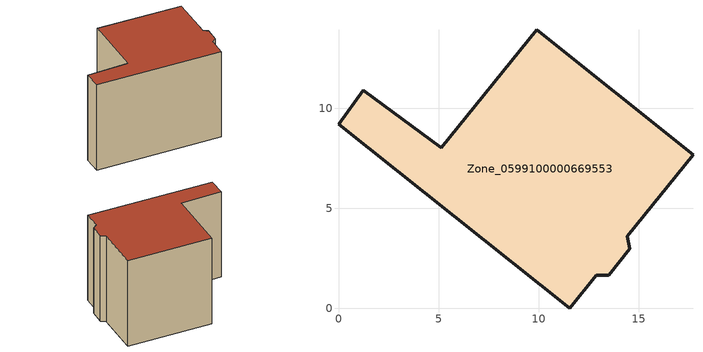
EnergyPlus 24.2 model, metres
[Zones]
Zone_0599100000669553
 floor ground (C_G): 14.44,3.59 14.57,2.96 13.52,1.65 12.88,1.65 11.55,0 0,9.2 1.25,10.89 5.14,8.03 9.91,13.92 17.72,7.67 z0
 wall outside (C_F): 11.55,0 12.88,1.65 13.52,1.65 14.57,2.96 14.44,3.59 17.72,7.67 9.91,13.92 5.14,8.03 1.25,10.89 0,9.2 11.55,0 z0:10.88
 roof outside (C_R): 14.44,3.59 17.72,7.67 9.91,13.92 5.14,8.03 1.25,10.89 0,9.2 11.55,0 12.88,1.65 13.52,1.65 14.57,2.96 z10.88
[BUILDING]
Pand.0599100000669553: North Axis=0; Terrain=City; Loads Convergence Tolerance Value=0.04; Temperature Convergence Tolerance Value=0.4; Solar Distribution=FullExterior; Maximum Number of Warmup Days=25; Minimum Number of Warmup Days=1
[Site:Location]
Rotterdam.The.Hague.AP_ZH_NLD Design_Conditions: Latitude=51.96; Longitude=4.45; Time Zone=1; Elevation=-4.5
[SITE:GROUNDTEMPERATURE:BUILDINGSURFACE]
18, 18, 18, 18, 18, 18, 18, 18, 18, 18, 18, 18
[MATERIAL] Thermal Absorptance=0.9; Solar Absorptance=0.7; Visible Absorptance=0.7
Name | Roughness | Thickness | Conductivity | Density | Specific Heat
G.TI.1946 | MediumSmooth | 0.15 | 1 | 540 | 1210
F.TI.1946 | Rough | 0.3 | 0.857143 | 1920 | 840
R.TI.1946 | MediumRough | 0.2 | 0.1 | 1500 | 1000
[CONSTRUCTION]
C_G: G.TI.1946
C_F: F.TI.1946
C_R: R.TI.1946
[ZONE]
Zone_0599100000669553: Type=1; Multiplier=1; Ceiling Height=Autocalculate; Volume=Autocalculate; Floor Area=autocalculate; Part of Total Floor Area=Yes
[ZONEINFILTRATION:DESIGNFLOWRATE]
Infil_Zone_0599100000669553: Zone or ZoneList or Space or SpaceList=Zone_0599100000669553; Schedule=AlwaysOn; Design Flow Rate Calculation Method=Flow/Area; Flow Rate per Floor Area=0.003; Constant Term Coefficient=1; Temperature Term Coefficient=0; Velocity Term Coefficient=0; Velocity Squared Term Coefficient=0
[HVACTEMPLATE:ZONE:IDEALLOADSAIRSYSTEM]
Zone_0599100000669553: Maximum Heating Supply Air Temperature=50; Minimum Cooling Supply Air Temperature=13; Maximum Heating Supply Air Humidity Ratio=0.0156; Minimum Cooling Supply Air Humidity Ratio=0.0077; Heating Limit=NoLimit; Cooling Limit=NoLimit; Dehumidification Control Type=ConstantSensibleHeatRatio; Cooling Sensible Heat Ratio=0.7; Dehumidification Setpoint=60; Humidification Control Type=None; Humidification Setpoint=30; Outdoor Air Method=None; Outdoor Air Flow Rate per Person=0.00944; Outdoor Air Flow Rate per Zone Floor Area=0; Outdoor Air Flow Rate per Zone=0; Demand Controlled Ventilation Type=None; Outdoor Air Economizer Type=NoEconomizer; Heat Recovery Type=None; Sensible Heat Recovery Effectiveness=0.7; Latent Heat Recovery Effectiveness=0.65
[ZONECONTROL:THERMOSTAT]
ThermostatControl_Zone_0599100000669553: Zone or ZoneList=Zone_0599100000669553; Control Type Schedule=DualSetpointControlType; Control 1=Thermostat_Zone_0599100000669553; Temperature Difference Between Cutout And Setpoint=0
[THERMOSTATSETPOINT:DUALSETPOINT]
Thermostat_Zone_0599100000669553: Heating Setpoint Temperature Schedule=HeatingSetpoint_Zone_0599100000669553; Cooling Setpoint Temperature Schedule=CoolingSetpoint_Zone_0599100000669553
[SCHEDULE:COMPACT]
HeatingSetpoint_Zone_0599100000669553: Through: 12/31, For: AllDays, Until: 24:00, 21
CoolingSetpoint_Zone_0599100000669553: Through: 12/31, For: AllDays, Until: 24:00, 24
DualSetpointControlType: Through: 12/31, For: AllDays, Until: 24:00, 4
AlwaysOn: Through: 12/31, For: AllDays, Until: 24:00, 1
